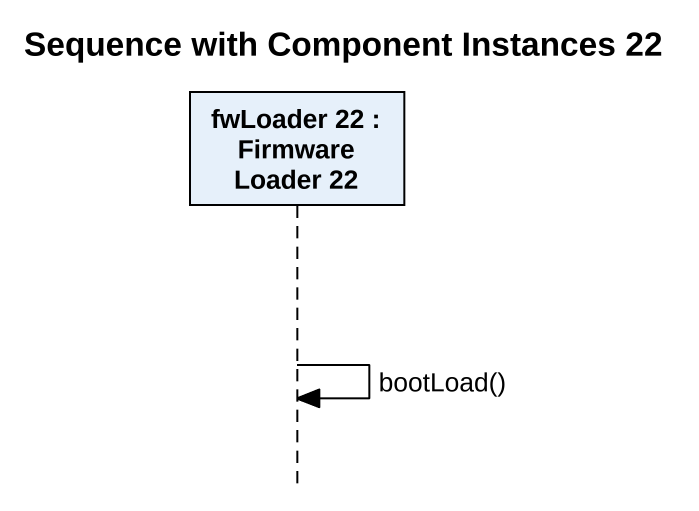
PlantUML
@startuml
title Sequence with Component Instances 22
hide footbox
participant "fwLoader 22 : Firmware Loader 22" as fwLoader_22

fwLoader_22 -> fwLoader_22 : bootLoad()
@enduml
